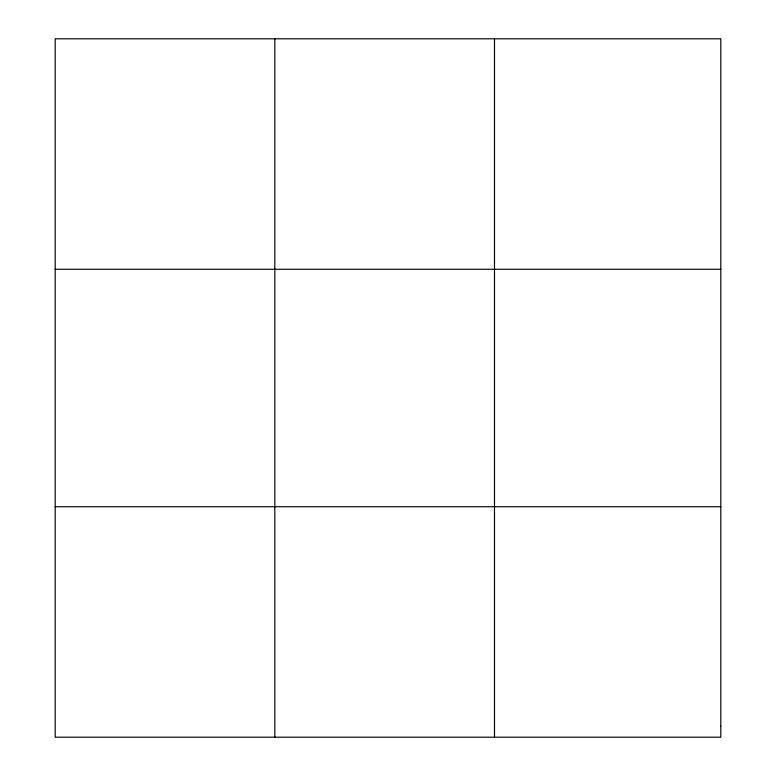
<?xml version="1.0" encoding="UTF-8"?>
<svg xmlns="http://www.w3.org/2000/svg" width="776" height="776" viewBox="0 0 776 776"><rect width="100%" height="100%" fill="white"/><g stroke="black" fill="none" stroke-linecap="round" stroke-linejoin="round"><path stroke-width="1.16" d="M274.84 38.8L274.84 737.2M494.496 38.8L494.496 737.2M55.193 269.272L720.807 269.272M55.193 506.728L720.807 506.728M720.807 726.229L720.807 737.2L55.193 737.2L55.193 38.8L720.807 38.8L720.807 726.229"/></g></svg>
